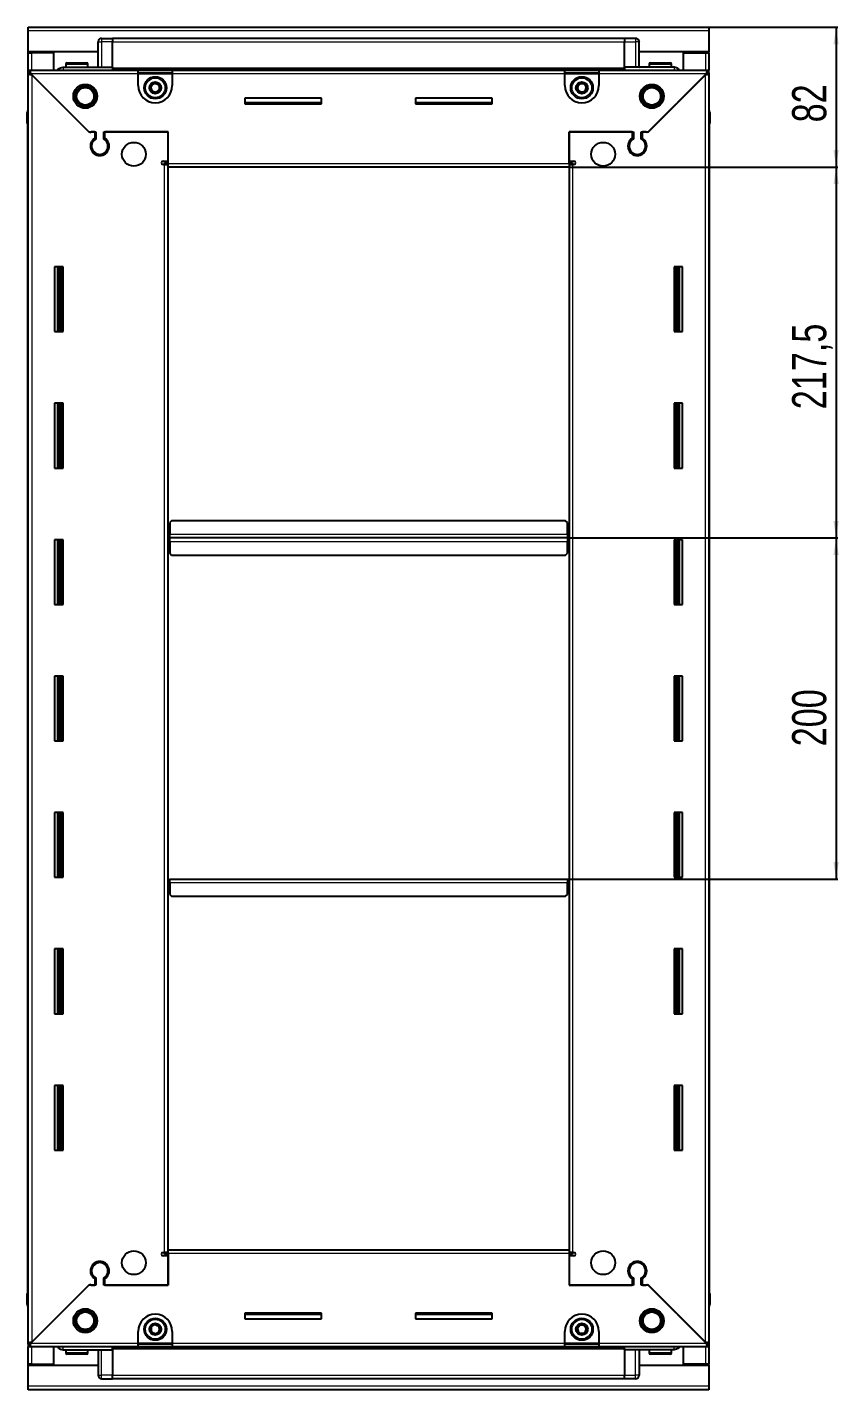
# Model space of a CAD drawing. Header units: millimetres. Extents: x 1021 to 3256, y -438 to 1707.
# Drawn here: x 2780 to 3256, y 743 to 1542 of the extents above; entities that cross this region are included whole.
import ezdxf

# ---------------------------------------------------------------- set-up
doc = ezdxf.new("R2010")
doc.units = ezdxf.units.MM
doc.layers.add('FORMAT', color=7, linetype='Continuous')
doc.styles.add('SLDTEXTSTYLE0', font='TXT', dxfattribs={"width": 0.75})
doc.dimstyles.new('SLDDIMSTYLE0', dxfattribs={"dimtxt": 20, "dimasz": 10, "dimexe": 0, "dimexo": 0.0625, "dimgap": 5, "dimtad": 2, "dimdec": 1, "dimrnd": 1e-09, "dimzin": 12, "dimdsep": 46, "dimtxsty": 'SLDTEXTSTYLE0', "dimsah": 1, "dimcen": 0.09, "dimadec": 0, "dimazin": 3, "dimtfac": 1, "dimtofl": 0, "dimtmove": 0, "dimatfit": 3, "dimfxl": 0, "dimfrac": 2, "dimtolj": 1, "dimtzin": 12, "dimarcsym": 0})

# ---------------------------------------------------------------- blocks, each defined once
blk = doc.blocks.new('_D_5')
at = {"layer": 'FORMAT'}
for p, q in [((3179.82, 1542.16), (3255.31, 1542.16)), ((3254.31, 1542.16), (3254.31, 1460.16)), ((3097.82, 1460.16), (3255.31, 1460.16))]:
    blk.add_line(p, q, dxfattribs=at)
for points in [[(3254.31, 1542.16), (3252.77, 1532.16), (3255.85, 1532.16)], [(3254.31, 1460.16), (3255.85, 1470.16), (3252.77, 1470.16)]]:
    blk.add_solid(points, dxfattribs=at)
at = {"layer": 'FORMAT', "insert": (3228.53, 1486.39), "char_height": 20, "attachment_point": 1, "rotation": 90, "style": 'SLDTEXTSTYLE0'}
blk.add_mtext('82', dxfattribs=at)
blk = doc.blocks.new('_D_6')
at = {"layer": 'FORMAT'}
for p, q in [((3097.82, 1460.16), (3255.31, 1460.16)), ((3254.31, 1460.16), (3254.31, 1242.66)), ((3096.82, 1242.66), (3255.31, 1242.66))]:
    blk.add_line(p, q, dxfattribs=at)
for points in [[(3254.31, 1460.16), (3252.77, 1450.16), (3255.85, 1450.16)], [(3254.31, 1242.66), (3255.85, 1252.66), (3252.77, 1252.66)]]:
    blk.add_solid(points, dxfattribs=at)
at = {"layer": 'FORMAT', "insert": (3228.53, 1318.16), "char_height": 20, "attachment_point": 1, "rotation": 90, "style": 'SLDTEXTSTYLE0'}
blk.add_mtext('217,5', dxfattribs=at)
blk = doc.blocks.new('_D_7')
at = {"layer": 'FORMAT'}
for p, q in [((3096.82, 1242.66), (3255.31, 1242.66)), ((3254.31, 1242.66), (3254.31, 1042.66)), ((3096.82, 1042.66), (3255.31, 1042.66))]:
    blk.add_line(p, q, dxfattribs=at)
for points in [[(3254.31, 1242.66), (3252.77, 1232.66), (3255.85, 1232.66)], [(3254.31, 1042.66), (3255.85, 1052.66), (3252.77, 1052.66)]]:
    blk.add_solid(points, dxfattribs=at)
at = {"layer": 'FORMAT', "insert": (3228.53, 1120.5), "char_height": 20, "attachment_point": 1, "rotation": 90, "style": 'SLDTEXTSTYLE0'}
blk.add_mtext('200', dxfattribs=at)

msp = doc.modelspace()

# ---------------------------------------------------------------- linework, layer by layer
at = {"color": 7, "linetype": 'Continuous', "lineweight": 25}
for p, q in [((2780.81, 1542.16), (3179.81, 1542.16)), ((2780.81, 1540.06), (2780.81, 1542.16)), ((3179.81, 1542.16), (3179.81, 1540.06)), ((2780.81, 1527.66), (2780.81, 1540.06)), ((2822.48, 1535.16), (2822.48, 1535.16)), ((2823.81, 1535.66), (2830.31, 1535.66)), ((2823.81, 1535.66), (2830.31, 1535.66)), ((2830.31, 1535.66), (2830.31, 1535.66)), ((2830.31, 1535.66), (2830.31, 1535.66)), ((2830.31, 1535.66), (2830.31, 1533.66)), ((3130.31, 1535.51), (2830.31, 1535.51)), ((3130.31, 1535.66), (3130.31, 1535.66)), ((3136.81, 1535.66), (3130.31, 1535.66)), ((3136.81, 1535.66), (3130.31, 1535.66)), ((3130.31, 1535.66), (3130.31, 1533.66)), ((3179.81, 1540.06), (3179.81, 1527.66)), ((2821.81, 1527.66), (2780.81, 1527.66)), ((2780.81, 1527.16), (2780.81, 1527.66)), ((2780.81, 1527.16), (2782.91, 1527.16)), ((2780.81, 1516.91), (2780.81, 1527.16)), ((2782.31, 1527.16), (2782.31, 1527.66)), ((2795.81, 1527.16), (2782.91, 1527.16)), ((2795.81, 1516.91), (2795.81, 1527.16)), ((2821.81, 1518.66), (2821.81, 1533.66)), ((2830.31, 1518.66), (2830.31, 1533.66)), ((3130.31, 1518.66), (3130.31, 1533.66)), ((3138.81, 1533.66), (3138.81, 1533.66)), ((3138.81, 1518.66), (3138.81, 1533.66)), ((3179.81, 1527.66), (3138.81, 1527.66)), ((3164.81, 1516.91), (3164.81, 1527.16)), ((3164.81, 1527.16), (3177.71, 1527.16)), ((3177.71, 1527.16), (3179.81, 1527.16)), ((3178.31, 1527.16), (3178.31, 1527.66)), ((3179.81, 1527.16), (3179.81, 1527.66)), ((3179.81, 1527.16), (3179.81, 1516.91)), ((2801.31, 1518.66), (2830.31, 1518.66)), ((2802.81, 1520.56), (2802.81, 1518.66)), ((2803.61, 1521.36), (2815.01, 1521.36)), ((2815.81, 1518.66), (2815.81, 1520.56)), ((2830.31, 1518.66), (2830.31, 1518.16)), ((3159.31, 1518.66), (3130.31, 1518.66)), ((3130.31, 1518.66), (3130.31, 1518.16)), ((3144.81, 1520.56), (3144.81, 1518.66)), ((3145.61, 1521.36), (3157.01, 1521.36)), ((3157.81, 1518.66), (3157.81, 1520.56)), ((2780.81, 1515.41), (2780.81, 1516.91)), ((2780.81, 1516.91), (2781.81, 1516.91)), ((2780.81, 1514.91), (2780.81, 1515.41)), ((2780.81, 1515.41), (2781.81, 1515.41)), ((2780.81, 770.41), (2780.81, 1514.91)), ((2782.31, 1514.91), (2780.81, 1514.91)), ((2781.81, 1515.41), (2781.81, 1516.91)), ((2781.81, 1516.91), (2845.31, 1516.91)), ((2782.41, 1514.81), (2816.31, 1480.91)), ((2817.01, 1480.21), (2782.91, 1514.31)), ((2830.31, 1517.51), (3130.31, 1517.51)), ((2845.31, 1514.81), (2845.31, 1516.91)), ((2845.31, 1516.91), (2865.31, 1516.91)), ((2845.31, 1515.41), (2865.31, 1515.41)), ((2845.31, 1507.91), (2845.31, 1514.81)), ((2865.31, 1516.91), (2865.31, 1514.81)), ((2865.31, 1516.91), (3095.31, 1516.91)), ((2865.31, 1514.81), (2865.31, 1507.91)), ((3095.31, 1514.81), (3095.31, 1516.91)), ((3095.31, 1516.91), (3115.31, 1516.91)), ((3095.31, 1515.41), (3115.31, 1515.41)), ((3095.31, 1507.91), (3095.31, 1514.81)), ((3115.31, 1516.91), (3178.81, 1516.91)), ((3115.31, 1516.91), (3115.31, 1514.81)), ((3115.31, 1514.81), (3115.31, 1507.91)), ((3177.71, 1514.31), (3143.61, 1480.21)), ((3144.31, 1480.91), (3178.21, 1514.81)), ((3178.31, 1514.91), (3179.81, 1514.91)), ((3178.81, 1515.41), (3178.81, 1516.91)), ((3178.81, 1516.91), (3179.81, 1516.91)), ((3178.81, 1515.41), (3179.81, 1515.41)), ((3179.81, 1515.41), (3179.81, 1516.91)), ((3179.81, 1515.41), (3179.81, 1514.91)), ((3179.81, 1514.91), (3179.81, 770.41)), ((2952.81, 1500.66), (2907.81, 1500.66)), ((2907.81, 1500.66), (2907.81, 1497.16)), ((2952.81, 1497.91), (2907.81, 1497.91)), ((2907.81, 1497.16), (2952.81, 1497.16)), ((2952.81, 1497.16), (2952.81, 1500.66)), ((3052.81, 1500.66), (3007.81, 1500.66)), ((3007.81, 1500.66), (3007.81, 1497.16)), ((3052.81, 1497.91), (3007.81, 1497.91)), ((3007.81, 1497.16), (3052.81, 1497.16)), ((3052.81, 1497.16), (3052.81, 1500.66)), ((2780.31, 1492.16), (2780.31, 1485.66)), ((2780.31, 1485.66), (2780.31, 1492.16)), ((3179.81, 1493.49), (3179.81, 1493.49)), ((3180.31, 1492.16), (3180.31, 1485.66)), ((3180.31, 1485.66), (3180.31, 1492.16)), ((2780.31, 1485.66), (2780.31, 1485.66)), ((2780.81, 1485.66), (2780.31, 1485.66)), ((2780.46, 1485.66), (2780.46, 799.66)), ((2816.31, 1480.91), (2820.51, 1480.91)), ((2817.71, 1480.91), (2817.01, 1480.21)), ((2819.81, 1480.91), (2817.71, 1480.91)), ((2819.81, 1480.91), (2819.81, 1477.02)), ((2820.51, 1480.91), (2820.51, 1476.63)), ((2825.11, 1480.91), (2862.81, 1480.91)), ((2825.11, 1476.63), (2825.11, 1480.91)), ((2825.81, 1477.02), (2825.81, 1480.91)), ((2862.81, 1480.91), (2825.81, 1480.91)), ((2862.81, 1462.26), (2862.81, 1480.91)), ((2862.81, 1463.66), (2862.81, 1480.91)), ((3097.81, 1480.91), (3135.51, 1480.91)), ((3097.81, 1462.26), (3097.81, 1480.91)), ((3097.81, 1480.91), (3097.81, 1463.66)), ((3134.81, 1480.91), (3097.81, 1480.91)), ((3134.81, 1480.91), (3134.81, 1477.02)), ((3135.51, 1480.91), (3135.51, 1476.63)), ((3140.11, 1480.91), (3144.31, 1480.91)), ((3140.11, 1476.63), (3140.11, 1480.91)), ((3142.91, 1480.91), (3140.81, 1480.91)), ((3140.81, 1477.02), (3140.81, 1480.91)), ((3143.61, 1480.21), (3142.91, 1480.91)), ((3179.81, 1485.66), (3180.31, 1485.66)), ((3180.16, 799.66), (3180.16, 1485.66)), ((3180.31, 1485.66), (3180.31, 1485.66)), ((3180.31, 1485.66), (3180.31, 1485.66)), ((2820.81, 1468.05), (2820.81, 1467.29)), ((2859.96, 1463.66), (2862.81, 1463.66)), ((2862.81, 1462.66), (2860.81, 1462.66)), ((2860.81, 1462.66), (2860.81, 1461.66)), ((2862.81, 1460.16), (2862.81, 1462.26)), ((3097.81, 1463.66), (3100.66, 1463.66)), ((3099.81, 1462.66), (3097.81, 1462.66)), ((3097.81, 1462.26), (3097.81, 1460.16)), ((3099.81, 1461.66), (3099.81, 1462.66)), ((3139.81, 1468.05), (3139.81, 1467.29)), ((2860.71, 1461.66), (2859.96, 1461.66)), ((2860.71, 1461.66), (2862.81, 1461.66)), ((3097.81, 1460.16), (2862.81, 1460.16)), ((2862.81, 825.16), (2862.81, 1460.16)), ((3097.81, 1461.66), (3099.91, 1461.66)), ((3097.81, 1460.16), (3097.81, 825.16)), ((3100.66, 1461.66), (3099.91, 1461.66)), ((2801.31, 1401.66), (2796.31, 1401.66)), ((2796.31, 1401.66), (2796.31, 1363.66)), ((2798.46, 1363.66), (2798.46, 1401.66)), ((2800.25, 1363.66), (2800.25, 1401.66)), ((2800.28, 1363.66), (2800.28, 1401.66)), ((2801.31, 1363.66), (2801.31, 1401.66)), ((3159.31, 1401.66), (3159.31, 1363.66)), ((3164.31, 1401.66), (3159.31, 1401.66)), ((3160.33, 1401.66), (3160.33, 1363.66)), ((3160.36, 1401.66), (3160.36, 1363.66)), ((3162.16, 1401.66), (3162.16, 1363.66)), ((3164.31, 1363.66), (3164.31, 1401.66)), ((2796.31, 1363.66), (2801.31, 1363.66)), ((3159.31, 1363.66), (3164.31, 1363.66)), ((2801.31, 1321.66), (2796.31, 1321.66)), ((2796.31, 1321.66), (2796.31, 1283.66)), ((2798.46, 1283.66), (2798.46, 1321.66)), ((2800.25, 1283.66), (2800.25, 1321.66)), ((2800.28, 1283.66), (2800.28, 1321.66)), ((2801.31, 1283.66), (2801.31, 1321.66)), ((3159.31, 1321.66), (3159.31, 1283.66)), ((3164.31, 1321.66), (3159.31, 1321.66)), ((3160.33, 1321.66), (3160.33, 1283.66)), ((3160.36, 1321.66), (3160.36, 1283.66)), ((3162.16, 1321.66), (3162.16, 1283.66)), ((3164.31, 1283.66), (3164.31, 1321.66)), ((2796.31, 1283.66), (2801.31, 1283.66)), ((3159.31, 1283.66), (3164.31, 1283.66)), ((2864.81, 1252.66), (2863.81, 1251.66)), ((2863.81, 1251.66), (2863.81, 1244.76)), ((3095.81, 1252.66), (2864.81, 1252.66)), ((3096.81, 1251.66), (3095.81, 1252.66)), ((3096.81, 1244.76), (3096.81, 1251.66)), ((2801.31, 1241.66), (2796.31, 1241.66)), ((2796.31, 1241.66), (2796.31, 1203.66)), ((2798.46, 1203.66), (2798.46, 1241.66)), ((2800.25, 1203.66), (2800.25, 1241.66)), ((2800.28, 1203.66), (2800.28, 1241.66)), ((2801.31, 1203.66), (2801.31, 1241.66)), ((2863.56, 1242.66), (2862.81, 1242.66)), ((2863.81, 1245.51), (2863.56, 1245.51)), ((2863.56, 1245.51), (2863.56, 1242.66)), ((2863.56, 1242.66), (2863.56, 1239.81)), ((2863.56, 1239.81), (2863.81, 1239.81)), ((2863.81, 1242.66), (2863.81, 1244.76)), ((2863.81, 1240.56), (2863.81, 1242.66)), ((3096.81, 1242.66), (2863.81, 1242.66)), ((2863.81, 1240.56), (2863.81, 1233.66)), ((3097.06, 1245.51), (3096.81, 1245.51)), ((3096.81, 1244.76), (3096.81, 1242.66)), ((3096.81, 1242.66), (3096.81, 1240.56)), ((3096.81, 1233.66), (3096.81, 1240.56)), ((3096.81, 1239.81), (3097.06, 1239.81)), ((3097.06, 1242.66), (3097.06, 1245.51)), ((3097.06, 1239.81), (3097.06, 1242.66)), ((3097.81, 1242.66), (3097.06, 1242.66)), ((3159.31, 1241.66), (3159.31, 1203.66)), ((3164.31, 1241.66), (3159.31, 1241.66)), ((3160.33, 1241.66), (3160.33, 1203.66)), ((3160.36, 1241.66), (3160.36, 1203.66)), ((3162.16, 1241.66), (3162.16, 1203.66)), ((3164.31, 1203.66), (3164.31, 1241.66)), ((2863.81, 1233.66), (2864.81, 1232.66)), ((2864.81, 1232.66), (3095.81, 1232.66)), ((3095.81, 1232.66), (3096.81, 1233.66)), ((2796.31, 1203.66), (2801.31, 1203.66)), ((3159.31, 1203.66), (3164.31, 1203.66)), ((2801.31, 1161.66), (2796.31, 1161.66)), ((2796.31, 1161.66), (2796.31, 1123.66)), ((2798.46, 1123.66), (2798.46, 1161.66)), ((2800.25, 1123.66), (2800.25, 1161.66)), ((2800.28, 1123.66), (2800.28, 1161.66)), ((2801.31, 1123.66), (2801.31, 1161.66)), ((3159.31, 1161.66), (3159.31, 1123.66)), ((3164.31, 1161.66), (3159.31, 1161.66)), ((3160.33, 1161.66), (3160.33, 1123.66)), ((3160.36, 1161.66), (3160.36, 1123.66)), ((3162.16, 1161.66), (3162.16, 1123.66)), ((3164.31, 1123.66), (3164.31, 1161.66)), ((2796.31, 1123.66), (2801.31, 1123.66)), ((3159.31, 1123.66), (3164.31, 1123.66)), ((2801.31, 1081.66), (2796.31, 1081.66)), ((2796.31, 1081.66), (2796.31, 1043.66)), ((2798.46, 1043.66), (2798.46, 1081.66)), ((2800.25, 1043.66), (2800.25, 1081.66)), ((2800.28, 1043.66), (2800.28, 1081.66)), ((2801.31, 1043.66), (2801.31, 1081.66)), ((3159.31, 1081.66), (3159.31, 1043.66)), ((3164.31, 1081.66), (3159.31, 1081.66)), ((3160.33, 1081.66), (3160.33, 1043.66)), ((3160.36, 1081.66), (3160.36, 1043.66)), ((3162.16, 1081.66), (3162.16, 1043.66)), ((3164.31, 1043.66), (3164.31, 1081.66)), ((2796.31, 1043.66), (2801.31, 1043.66)), ((2862.81, 1042.66), (2863.56, 1042.66)), ((2863.56, 1042.66), (2863.56, 1039.81)), ((2863.56, 1039.81), (2863.81, 1039.81)), ((2863.81, 1040.56), (2863.81, 1042.66)), ((2863.81, 1042.66), (3096.81, 1042.66)), ((2863.81, 1040.56), (2863.81, 1033.66)), ((3096.81, 1042.66), (3096.81, 1040.56)), ((3096.81, 1033.66), (3096.81, 1040.56)), ((3096.81, 1039.81), (3097.06, 1039.81)), ((3097.06, 1039.81), (3097.06, 1042.66)), ((3097.06, 1042.66), (3097.81, 1042.66)), ((3159.31, 1043.66), (3164.31, 1043.66)), ((2863.81, 1033.66), (2864.81, 1032.66)), ((2864.81, 1032.66), (3095.81, 1032.66)), ((3095.81, 1032.66), (3096.81, 1033.66)), ((2801.31, 1001.66), (2796.31, 1001.66)), ((2796.31, 1001.66), (2796.31, 963.66)), ((2798.46, 963.66), (2798.46, 1001.66)), ((2800.25, 963.66), (2800.25, 1001.66)), ((2800.28, 963.66), (2800.28, 1001.66)), ((2801.31, 963.66), (2801.31, 1001.66)), ((3159.31, 1001.66), (3159.31, 963.66)), ((3164.31, 1001.66), (3159.31, 1001.66)), ((3160.33, 1001.66), (3160.33, 963.66)), ((3160.36, 1001.66), (3160.36, 963.66)), ((3162.16, 1001.66), (3162.16, 963.66)), ((3164.31, 963.66), (3164.31, 1001.66)), ((2796.31, 963.66), (2801.31, 963.66)), ((3159.31, 963.66), (3164.31, 963.66)), ((2801.31, 921.66), (2796.31, 921.66)), ((2796.31, 921.66), (2796.31, 883.66)), ((2798.46, 883.66), (2798.46, 921.66)), ((2800.25, 883.66), (2800.25, 921.66)), ((2800.28, 883.66), (2800.28, 921.66)), ((2801.31, 883.66), (2801.31, 921.66)), ((3159.31, 921.66), (3159.31, 883.66)), ((3164.31, 921.66), (3159.31, 921.66)), ((3160.33, 921.66), (3160.33, 883.66)), ((3160.36, 921.66), (3160.36, 883.66)), ((3162.16, 921.66), (3162.16, 883.66)), ((3164.31, 883.66), (3164.31, 921.66)), ((2796.31, 883.66), (2801.31, 883.66)), ((3159.31, 883.66), (3164.31, 883.66)), ((2859.96, 823.66), (2860.71, 823.66)), ((2862.81, 823.66), (2860.71, 823.66)), ((2860.81, 823.66), (2860.81, 822.66)), ((2862.81, 823.06), (2862.81, 825.16)), ((2862.81, 825.16), (3097.81, 825.16)), ((2862.81, 823.06), (2862.81, 804.41)), ((3097.81, 825.16), (3097.81, 823.06)), ((3099.91, 823.66), (3097.81, 823.66)), ((3097.81, 823.06), (3097.81, 804.41)), ((3099.81, 822.66), (3099.81, 823.66)), ((3099.91, 823.66), (3100.66, 823.66)), ((2820.81, 818.04), (2820.81, 817.28)), ((2862.81, 821.66), (2859.96, 821.66)), ((2860.81, 822.66), (2862.81, 822.66)), ((2862.81, 804.41), (2862.81, 821.66)), ((3097.81, 822.66), (3099.81, 822.66)), ((3097.81, 821.66), (3097.81, 804.41)), ((3100.66, 821.66), (3097.81, 821.66)), ((3139.81, 818.04), (3139.81, 817.28)), ((2819.81, 808.3), (2819.81, 804.41)), ((2820.51, 808.7), (2820.51, 804.41)), ((2825.11, 804.41), (2825.11, 808.7)), ((2825.81, 804.41), (2825.81, 808.3)), ((3134.81, 808.3), (3134.81, 804.41)), ((3135.51, 808.7), (3135.51, 804.41)), ((3140.11, 804.41), (3140.11, 808.7)), ((3140.81, 804.41), (3140.81, 808.3)), ((2780.31, 799.66), (2780.31, 799.66)), ((2780.31, 793.16), (2780.31, 799.66)), ((2780.31, 799.66), (2780.31, 799.66)), ((2780.31, 799.66), (2780.31, 793.16)), ((2780.81, 799.66), (2780.31, 799.66)), ((2816.31, 804.41), (2782.41, 770.51)), ((2782.91, 771.01), (2817.01, 805.11)), ((2820.51, 804.41), (2816.31, 804.41)), ((2817.01, 805.11), (2817.71, 804.41)), ((2817.71, 804.41), (2819.81, 804.41)), ((2862.81, 804.41), (2825.11, 804.41)), ((2825.81, 804.41), (2862.81, 804.41)), ((3135.51, 804.41), (3097.81, 804.41)), ((3097.81, 804.41), (3134.81, 804.41)), ((3144.31, 804.41), (3140.11, 804.41)), ((3140.81, 804.41), (3142.91, 804.41)), ((3142.91, 804.41), (3143.61, 805.11)), ((3143.61, 805.11), (3177.71, 771.01)), ((3178.21, 770.51), (3144.31, 804.41)), ((3179.81, 799.66), (3180.31, 799.66)), ((3180.31, 799.66), (3180.31, 799.66)), ((3180.31, 793.16), (3180.31, 799.66)), ((3180.31, 799.66), (3180.31, 793.16)), ((2780.81, 791.84), (2780.81, 791.84)), ((2952.81, 788.16), (2907.81, 788.16)), ((2907.81, 788.16), (2907.81, 784.66)), ((2907.81, 787.41), (2952.81, 787.41)), ((2907.81, 784.66), (2952.81, 784.66)), ((2952.81, 784.66), (2952.81, 788.16)), ((3052.81, 788.16), (3007.81, 788.16)), ((3007.81, 788.16), (3007.81, 784.66)), ((3007.81, 787.41), (3052.81, 787.41)), ((3007.81, 784.66), (3052.81, 784.66)), ((3052.81, 784.66), (3052.81, 788.16)), ((2845.31, 770.51), (2845.31, 777.41)), ((2865.31, 777.41), (2865.31, 770.51)), ((3095.31, 770.51), (3095.31, 777.41)), ((3115.31, 777.41), (3115.31, 770.51)), ((2780.81, 769.91), (2780.81, 770.41)), ((2782.31, 770.41), (2780.81, 770.41)), ((2780.81, 769.91), (2780.81, 768.41)), ((2781.81, 769.91), (2780.81, 769.91)), ((2780.81, 758.16), (2780.81, 768.41)), ((2781.81, 768.41), (2780.81, 768.41)), ((2781.81, 769.91), (2781.81, 768.41)), ((2845.31, 768.41), (2781.81, 768.41)), ((2795.81, 758.16), (2795.81, 768.41)), ((3130.31, 767.81), (2830.31, 767.81)), ((2830.31, 766.66), (2830.31, 767.16)), ((2845.31, 768.41), (2845.31, 770.51)), ((2865.31, 769.91), (2845.31, 769.91)), ((2865.31, 768.41), (2845.31, 768.41)), ((2865.31, 770.51), (2865.31, 768.41)), ((3095.31, 768.41), (2865.31, 768.41)), ((3095.31, 768.41), (3095.31, 770.51)), ((3115.31, 769.91), (3095.31, 769.91)), ((3115.31, 768.41), (3095.31, 768.41)), ((3115.31, 770.51), (3115.31, 768.41)), ((3178.81, 768.41), (3115.31, 768.41)), ((3130.31, 766.66), (3130.31, 767.16)), ((3164.81, 758.16), (3164.81, 768.41)), ((3178.31, 770.41), (3179.81, 770.41)), ((3178.81, 769.91), (3178.81, 768.41)), ((3179.81, 769.91), (3178.81, 769.91)), ((3179.81, 768.41), (3178.81, 768.41)), ((3179.81, 770.41), (3179.81, 769.91)), ((3179.81, 769.91), (3179.81, 768.41)), ((3179.81, 768.41), (3179.81, 758.16)), ((2801.31, 766.66), (2830.31, 766.66)), ((2802.81, 766.66), (2802.81, 764.76)), ((2807.38, 763.96), (2803.61, 763.96)), ((2815.01, 763.96), (2807.38, 763.96)), ((2815.81, 764.76), (2815.81, 766.66)), ((2821.81, 766.66), (2821.81, 751.66)), ((2830.31, 766.66), (2830.31, 751.66)), ((3159.31, 766.66), (3130.31, 766.66)), ((3130.31, 766.66), (3130.31, 751.66)), ((3138.81, 766.66), (3138.81, 751.66)), ((3144.81, 766.66), (3144.81, 764.76)), ((3152.6, 763.96), (3145.61, 763.96)), ((3157.01, 763.96), (3152.6, 763.96)), ((3157.81, 764.76), (3157.81, 766.66)), ((2782.91, 758.16), (2780.81, 758.16)), ((2780.81, 757.66), (2780.81, 758.16)), ((2780.81, 745.26), (2780.81, 757.66)), ((2780.81, 757.66), (2821.81, 757.66)), ((2782.31, 757.66), (2782.31, 758.16)), ((2782.91, 758.16), (2795.81, 758.16)), ((2821.81, 751.66), (2821.81, 751.66)), ((2830.31, 749.66), (2830.31, 751.66)), ((3130.31, 749.66), (3130.31, 751.66)), ((3138.81, 757.66), (3179.81, 757.66)), ((3177.71, 758.16), (3164.81, 758.16)), ((3179.81, 758.16), (3177.71, 758.16)), ((3178.31, 757.66), (3178.31, 758.16)), ((3179.81, 757.66), (3179.81, 758.16)), ((3179.81, 757.66), (3179.81, 745.26)), ((2780.81, 743.16), (2780.81, 745.26)), ((3179.81, 743.16), (2780.81, 743.16)), ((2823.81, 749.66), (2830.31, 749.66)), ((2823.81, 749.66), (2830.31, 749.66)), ((2830.31, 749.81), (3130.31, 749.81)), ((2830.31, 749.66), (2830.31, 749.66)), ((3130.31, 749.66), (3130.31, 749.66)), ((3136.81, 749.66), (3130.31, 749.66)), ((3130.31, 749.66), (3130.31, 749.66)), ((3136.81, 749.66), (3130.31, 749.66)), ((3138.13, 750.16), (3138.13, 750.16)), ((3179.81, 745.26), (3179.81, 743.16))]:
    msp.add_line(p, q, dxfattribs=at)
at = {"color": 8, "linetype": 'Continuous', "lineweight": 18}
for p, q in [((3179.81, 1540.06), (2780.81, 1540.06)), ((2823.81, 1535.66), (2823.81, 1533.66)), ((3136.81, 1535.66), (3136.81, 1533.66)), ((2782.91, 1527.16), (2782.91, 1527.66)), ((2782.91, 1516.91), (2782.91, 1527.16)), ((2821.81, 1533.66), (2823.81, 1533.66)), ((2823.81, 1533.66), (2823.81, 1518.66)), ((2830.31, 1533.66), (2823.81, 1533.66)), ((3130.31, 1533.51), (2830.31, 1533.51)), ((3130.31, 1533.66), (3136.81, 1533.66)), ((3136.81, 1533.66), (3136.81, 1518.66)), ((3138.81, 1533.66), (3136.81, 1533.66)), ((3177.71, 1527.66), (3177.71, 1527.16)), ((3177.71, 1527.16), (3177.71, 1516.91)), ((2802.81, 1520.56), (2815.81, 1520.56)), ((3130.31, 1518.16), (2830.31, 1518.16)), ((3144.81, 1520.56), (3157.81, 1520.56)), ((2845.31, 1514.81), (2782.41, 1514.81)), ((2782.91, 1514.31), (2782.91, 771.01)), ((3130.31, 1516.93), (2830.31, 1516.93)), ((2845.31, 1514.81), (2865.31, 1514.81)), ((3095.31, 1514.81), (2865.31, 1514.81)), ((3095.31, 1514.81), (3115.31, 1514.81)), ((3178.21, 1514.81), (3115.31, 1514.81)), ((3177.71, 771.01), (3177.71, 1514.31)), ((2780.81, 1492.16), (2780.31, 1492.16)), ((3179.81, 1492.16), (3180.31, 1492.16)), ((2862.81, 1462.26), (3097.81, 1462.26)), ((2860.71, 823.66), (2860.71, 1461.66)), ((3099.91, 1461.66), (3099.91, 823.66)), ((2797.81, 1401.66), (2797.81, 1363.66)), ((2799.04, 1401.66), (2799.04, 1363.66)), ((3161.57, 1363.66), (3161.57, 1401.66)), ((3162.81, 1363.66), (3162.81, 1401.66)), ((2797.81, 1321.66), (2797.81, 1283.66)), ((2799.04, 1321.66), (2799.04, 1283.66)), ((3161.57, 1283.66), (3161.57, 1321.66)), ((3162.81, 1283.66), (3162.81, 1321.66)), ((2797.81, 1241.66), (2797.81, 1203.66)), ((2799.04, 1241.66), (2799.04, 1203.66)), ((3096.81, 1244.76), (2863.81, 1244.76)), ((2863.81, 1240.56), (3096.81, 1240.56)), ((3161.57, 1203.66), (3161.57, 1241.66)), ((3162.81, 1203.66), (3162.81, 1241.66)), ((2797.81, 1161.66), (2797.81, 1123.66)), ((2799.04, 1161.66), (2799.04, 1123.66)), ((3161.57, 1123.66), (3161.57, 1161.66)), ((3162.81, 1123.66), (3162.81, 1161.66)), ((2797.81, 1081.66), (2797.81, 1043.66)), ((2799.04, 1081.66), (2799.04, 1043.66)), ((3161.57, 1043.66), (3161.57, 1081.66)), ((3162.81, 1043.66), (3162.81, 1081.66)), ((2863.81, 1040.56), (3096.81, 1040.56)), ((2797.81, 1001.66), (2797.81, 963.66)), ((2799.04, 1001.66), (2799.04, 963.66)), ((3161.57, 963.66), (3161.57, 1001.66)), ((3162.81, 963.66), (3162.81, 1001.66)), ((2797.81, 921.66), (2797.81, 883.66)), ((2799.04, 921.66), (2799.04, 883.66)), ((3161.57, 883.66), (3161.57, 921.66)), ((3162.81, 883.66), (3162.81, 921.66)), ((3097.81, 823.06), (2862.81, 823.06)), ((2780.81, 793.16), (2780.31, 793.16)), ((3179.81, 793.16), (3180.31, 793.16)), ((2782.41, 770.51), (2845.31, 770.51)), ((2782.91, 758.16), (2782.91, 768.41)), ((2830.31, 768.4), (3130.31, 768.4)), ((2830.31, 767.16), (3130.31, 767.16)), ((2865.31, 770.51), (2845.31, 770.51)), ((2865.31, 770.51), (3095.31, 770.51)), ((3115.31, 770.51), (3095.31, 770.51)), ((3115.31, 770.51), (3178.21, 770.51)), ((3177.71, 768.41), (3177.71, 758.16)), ((2807.11, 764.76), (2802.81, 764.76)), ((2815.81, 764.76), (2807.11, 764.76)), ((2823.81, 751.66), (2823.81, 766.66)), ((3136.81, 751.66), (3136.81, 766.66)), ((3152.78, 764.76), (3144.81, 764.76)), ((3157.81, 764.76), (3152.78, 764.76)), ((2782.91, 757.66), (2782.91, 758.16)), ((2821.81, 751.66), (2823.81, 751.66)), ((2830.31, 751.66), (2823.81, 751.66)), ((2823.81, 749.66), (2823.81, 751.66)), ((2830.31, 751.81), (3130.31, 751.81)), ((3130.31, 751.66), (3136.81, 751.66)), ((3138.81, 751.66), (3136.81, 751.66)), ((3136.81, 749.66), (3136.81, 751.66)), ((3177.71, 758.16), (3177.71, 757.66)), ((3179.81, 745.26), (2780.81, 745.26))]:
    msp.add_line(p, q, dxfattribs=at)
at = {"color": 7, "linetype": 'Continuous', "lineweight": 25, "flags": 128}
msp.add_lwpolyline([(3138.66, 1534.42), (3138.77, 1534.05), (3138.81, 1533.66)], dxfattribs=at)
at = {"color": 7, "linetype": 'Continuous', "lineweight": 25}
for centre, radius in [((2855.31, 1506.66), 6.5), ((2855.31, 1506.66), 3.46), ((3105.31, 1506.66), 6.5), ((3105.31, 1506.66), 3.46), ((2814.31, 1501.66), 7), ((2814.31, 1501.66), 6.03), ((2814.31, 1501.66), 5.1), ((3146.31, 1501.66), 7), ((3146.31, 1501.66), 6.03), ((3146.31, 1501.66), 5.1), ((2842.81, 1467.66), 7), ((3117.81, 1467.66), 7), ((2842.81, 817.66), 7), ((3117.81, 817.66), 7), ((2814.31, 783.66), 7), ((2814.31, 783.66), 6.03), ((2814.31, 783.66), 5.1), ((2855.31, 778.66), 6.5), ((3105.31, 778.66), 6.5), ((3146.31, 783.66), 7), ((3146.31, 783.66), 6.03), ((3146.31, 783.66), 5.1), ((2855.31, 778.66), 3.46), ((3105.31, 778.66), 3.46)]:
    msp.add_circle(centre, radius, dxfattribs=at)
at = {"color": 8, "linetype": 'Continuous', "lineweight": 18}
for centre in [(2855.31, 1506.66), (3105.31, 1506.66), (2855.31, 778.66), (3105.31, 778.66)]:
    msp.add_circle(centre, 5.7, dxfattribs=at)
at = {"color": 7, "linetype": 'Continuous', "lineweight": 25}
for centre, radius, start, end in [((2823.81, 1533.66), 2, 90, 180), ((2823.81, 1533.66), 2, 123.94202, 131.40962), ((2823.81, 1533.66), 2, 90, 108.58003), ((3136.81, 1533.66), 2, 0, 90), ((2803.61, 1520.56), 0.8, 90, 180), ((2815.01, 1520.56), 0.8, 0, 90), ((2821.61, 1518.86), 0.2, 270, 0), ((3139.01, 1518.86), 0.2, 180, 270), ((3145.61, 1520.56), 0.8, 90, 180), ((3157.01, 1520.56), 0.8, 0, 90), ((2855.31, 1507.91), 10, 180, 270), ((2855.31, 1506.66), 2.5, 134.01559, 194.01559), ((2855.31, 1506.66), 2.5, 194.01559, 254.01559), ((2855.31, 1506.66), 2.5, 74.01559, 134.01559), ((2855.31, 1506.66), 2.5, 254.01559, 314.01559), ((2855.31, 1507.91), 10, 270, 0), ((2855.31, 1506.66), 2.5, 14.01559, 74.01559), ((2855.31, 1506.66), 2.5, 314.01559, 14.01559), ((3105.31, 1507.91), 10, 180, 270), ((3105.31, 1506.66), 2.5, 160.11158, 220.11158), ((3105.31, 1506.66), 2.5, 100.11158, 160.11158), ((3105.31, 1506.66), 2.5, 220.11158, 280.11158), ((3105.31, 1506.66), 2.5, 40.11158, 100.11158), ((3105.31, 1507.91), 10, 270, 0), ((3105.31, 1506.66), 2.5, 280.11158, 340.11158), ((3105.31, 1506.66), 2.5, 340.11158, 40.11158), ((2782.31, 1492.16), 2, 138.59038, 180), ((3178.31, 1492.16), 2, 33.94202, 41.40962), ((3178.31, 1492.16), 2, 0, 41.39416), ((3178.31, 1492.16), 2, 360, 18.58003), ((2822.81, 1472.41), 5.5, 123.05573, 56.94427), ((2822.81, 1472.41), 4.8, 118.63099, 61.36901), ((3137.81, 1472.41), 5.5, 123.05573, 56.94427), ((3137.81, 1472.41), 4.8, 118.63099, 61.36901), ((2859.96, 1462.66), 1, 90, 270), ((3100.66, 1462.66), 1, 270, 90), ((2859.96, 822.66), 1, 90, 270), ((3100.66, 822.66), 1, 270, 90), ((2822.81, 812.91), 5.5, 303.05573, 236.94427), ((2822.81, 812.91), 4.8, 298.63099, 241.36901), ((3137.81, 812.91), 5.5, 303.05573, 236.94427), ((3137.81, 812.91), 4.8, 298.63099, 241.36901), ((2782.31, 793.16), 2, 180, 199.56674), ((2782.31, 793.16), 2, 180, 221.39416), ((2782.31, 793.16), 2, 213.78451, 221.40962), ((3178.31, 793.16), 2, 318.59038, 0), ((2855.31, 777.41), 10, 90, 180), ((2855.31, 777.41), 10, 0, 90), ((3105.31, 777.41), 10, 90, 180), ((3105.31, 777.41), 10, 0, 90), ((2855.31, 778.66), 2.5, 127.47401, 187.47401), ((2855.31, 778.66), 2.5, 187.47401, 247.47401), ((2855.31, 778.66), 2.5, 67.47401, 127.47401), ((2855.31, 778.66), 2.5, 247.47401, 307.47401), ((2855.31, 778.66), 2.5, 7.47401, 67.47401), ((2855.31, 778.66), 2.5, 307.47401, 7.47401), ((3105.31, 778.66), 2.5, 147.04236, 207.04236), ((3105.31, 778.66), 2.5, 207.04236, 267.04236), ((3105.31, 778.66), 2.5, 87.04236, 147.04236), ((3105.31, 778.66), 2.5, 267.04236, 327.04236), ((3105.31, 778.66), 2.5, 27.04236, 87.04236), ((3105.31, 778.66), 2.5, 327.04236, 27.04236), ((2803.61, 764.76), 0.8, 180, 270), ((2815.01, 764.76), 0.8, 270, 360), ((2821.61, 766.46), 0.2, 0, 90), ((3139.01, 766.46), 0.2, 90, 180), ((3145.61, 764.76), 0.8, 180, 270), ((3157.01, 764.76), 0.8, 270, 360), ((2823.81, 751.66), 2, 180, 270), ((2823.81, 751.66), 2, 180, 270), ((3136.81, 751.66), 2, 270, 0)]:
    msp.add_arc(centre, radius, start, end, dxfattribs=at)
for points, knots in [([(2798.09, 1516.91), (2798.21, 1517.11), (2798.6, 1517.76), (2799.75, 1518.47), (2800.79, 1518.6), (2801.31, 1518.66)], [0, 0, 0, 0, 0.18225, 0.591125, 1, 1, 1, 1]), ([(2830.31, 1518.66), (2830.31, 1518.63), (2830.31, 1518.55), (2830.31, 1517.93), (2830.31, 1517.37), (2830.31, 1517), (2830.31, 1516.99)], [0, 0, 0, 0, 0.3302662, 0.6605324, 0.9907986, 1, 1, 1, 1]), ([(3130.31, 1518.66), (3130.31, 1518.63), (3130.31, 1518.55), (3130.31, 1517.93), (3130.31, 1517.37), (3130.31, 1517), (3130.31, 1516.99)], [0, 0, 0, 0, 0.3302662, 0.6605324, 0.9907986, 1, 1, 1, 1]), ([(3162.52, 1516.91), (3162.4, 1517.11), (3162.01, 1517.76), (3160.86, 1518.47), (3159.82, 1518.6), (3159.31, 1518.66)], [0, 0, 0, 0, 0.1822499, 0.5911249, 1, 1, 1, 1]), ([(2780.81, 1514.91), (2780.83, 1514.87), (2780.89, 1514.78), (2781.28, 1514.64), (2781.84, 1514.51), (2782.42, 1514.4), (2782.78, 1514.34), (2782.91, 1514.31)], [0, 0, 0, 0, 0.230255, 0.448522, 0.666786, 0.88505, 1, 1, 1, 1]), ([(2782.41, 1514.81), (2782.36, 1515.07), (2782.27, 1515.56), (2782.14, 1516.2), (2782.01, 1516.67), (2781.9, 1516.89), (2781.83, 1516.91), (2781.81, 1516.91)], [0, 0, 0, 0, 0.2302553, 0.4485219, 0.6667858, 0.8850496, 1, 1, 1, 1]), ([(3177.71, 1514.31), (3177.96, 1514.36), (3178.45, 1514.45), (3179.09, 1514.58), (3179.56, 1514.71), (3179.78, 1514.82), (3179.8, 1514.89), (3179.81, 1514.91)], [0, 0, 0, 0, 0.230255, 0.448522, 0.666786, 0.88505, 1, 1, 1, 1]), ([(3178.81, 1516.91), (3178.76, 1516.89), (3178.67, 1516.84), (3178.54, 1516.44), (3178.41, 1515.88), (3178.3, 1515.3), (3178.23, 1514.94), (3178.21, 1514.81)], [0, 0, 0, 0, 0.2302553, 0.4485219, 0.6667858, 0.8850496, 1, 1, 1, 1]), ([(2852.53, 1507.46), (2852.9, 1507.82), (2853.6, 1508.49), (2854.29, 1509.15), (2854.61, 1509.46)], [0, 0, 0, 0, 0.534686, 1, 1, 1, 1]), ([(2853.23, 1504.66), (2853.15, 1504.99), (2852.95, 1505.79), (2852.71, 1506.76), (2852.56, 1507.34), (2852.53, 1507.46)], [0, 0, 0, 0, 0.362901, 0.866875, 1, 1, 1, 1]), ([(2856.01, 1503.86), (2855.51, 1504.01), (2854.58, 1504.27), (2853.66, 1504.54), (2853.23, 1504.66)], [0, 0, 0, 0, 0.534686, 1, 1, 1, 1]), ([(2854.61, 1509.46), (2855.1, 1509.32), (2856.03, 1509.06), (2856.95, 1508.79), (2857.38, 1508.67)], [0, 0, 0, 0, 0.534686, 1, 1, 1, 1]), ([(2858.08, 1505.87), (2857.71, 1505.51), (2857.02, 1504.84), (2856.33, 1504.17), (2856.01, 1503.86)], [0, 0, 0, 0, 0.534686, 1, 1, 1, 1]), ([(2857.38, 1508.67), (2857.41, 1508.55), (2857.56, 1507.97), (2857.8, 1507), (2858, 1506.2), (2858.08, 1505.87)], [0, 0, 0, 0, 0.133125, 0.637099, 1, 1, 1, 1]), ([(3102.46, 1506.16), (3102.51, 1506.27), (3102.71, 1506.84), (3103.05, 1507.77), (3103.33, 1508.55), (3103.45, 1508.87)], [0, 0, 0, 0, 0.133125, 0.637099, 1, 1, 1, 1]), ([(3104.32, 1503.95), (3103.99, 1504.34), (3103.37, 1505.08), (3102.75, 1505.82), (3102.46, 1506.16)], [0, 0, 0, 0, 0.5346859, 1, 1, 1, 1]), ([(3103.45, 1508.87), (3103.95, 1508.96), (3104.9, 1509.13), (3105.85, 1509.3), (3106.29, 1509.38)], [0, 0, 0, 0, 0.534686, 1, 1, 1, 1]), ([(3107.17, 1504.46), (3106.66, 1504.37), (3105.71, 1504.2), (3104.76, 1504.03), (3104.32, 1503.95)], [0, 0, 0, 0, 0.534686, 1, 1, 1, 1]), ([(3106.29, 1509.38), (3106.62, 1508.98), (3107.24, 1508.25), (3107.86, 1507.51), (3108.15, 1507.17)], [0, 0, 0, 0, 0.534686, 1, 1, 1, 1]), ([(3108.15, 1507.17), (3108.03, 1506.85), (3107.75, 1506.07), (3107.41, 1505.14), (3107.21, 1504.57), (3107.17, 1504.46)], [0, 0, 0, 0, 0.362901, 0.866875, 1, 1, 1, 1]), ([(2852.64, 779.77), (2852.74, 779.85), (2853.21, 780.21), (2854, 780.82), (2854.66, 781.32), (2854.93, 781.53)], [0, 0, 0, 0, 0.133125, 0.637099, 1, 1, 1, 1]), ([(2853.02, 776.91), (2852.95, 777.42), (2852.82, 778.38), (2852.7, 779.33), (2852.64, 779.77)], [0, 0, 0, 0, 0.534686, 1, 1, 1, 1]), ([(2855.68, 775.8), (2855.21, 776), (2854.31, 776.37), (2853.43, 776.74), (2853.02, 776.91)], [0, 0, 0, 0, 0.534686, 1, 1, 1, 1]), ([(2854.93, 781.53), (2855.41, 781.33), (2856.3, 780.96), (2857.19, 780.59), (2857.6, 780.42)], [0, 0, 0, 0, 0.534686, 1, 1, 1, 1]), ([(2857.97, 777.56), (2857.7, 777.35), (2857.05, 776.85), (2856.26, 776.24), (2855.78, 775.88), (2855.68, 775.8)], [0, 0, 0, 0, 0.362901, 0.866875, 1, 1, 1, 1]), ([(2857.6, 780.42), (2857.66, 779.91), (2857.79, 778.95), (2857.92, 778), (2857.97, 777.56)], [0, 0, 0, 0, 0.534686, 1, 1, 1, 1]), ([(3102.42, 778.81), (3102.7, 779.25), (3103.23, 780.06), (3103.75, 780.86), (3103.99, 781.24)], [0, 0, 0, 0, 0.534686, 1, 1, 1, 1]), ([(3103.74, 776.24), (3103.5, 776.7), (3103.06, 777.56), (3102.63, 778.42), (3102.42, 778.81)], [0, 0, 0, 0, 0.534686, 1, 1, 1, 1]), ([(3106.62, 776.09), (3106.27, 776.11), (3105.45, 776.15), (3104.46, 776.2), (3103.86, 776.24), (3103.74, 776.24)], [0, 0, 0, 0, 0.362901, 0.866875, 1, 1, 1, 1]), ([(3103.99, 781.24), (3104.12, 781.23), (3104.72, 781.2), (3105.71, 781.15), (3106.53, 781.1), (3106.88, 781.09)], [0, 0, 0, 0, 0.133125, 0.637099, 1, 1, 1, 1]), ([(3108.19, 778.52), (3107.91, 778.08), (3107.38, 777.27), (3106.86, 776.47), (3106.62, 776.09)], [0, 0, 0, 0, 0.534686, 1, 1, 1, 1]), ([(3106.88, 781.09), (3107.11, 780.63), (3107.55, 779.77), (3107.99, 778.91), (3108.19, 778.52)], [0, 0, 0, 0, 0.534686, 1, 1, 1, 1]), ([(2782.91, 771.01), (2782.65, 770.97), (2782.16, 770.88), (2781.52, 770.74), (2781.05, 770.61), (2780.83, 770.5), (2780.81, 770.44), (2780.81, 770.41)], [0, 0, 0, 0, 0.230255, 0.448522, 0.666786, 0.88505, 1, 1, 1, 1]), ([(2781.81, 768.41), (2781.85, 768.44), (2781.94, 768.49), (2782.08, 768.89), (2782.21, 769.44), (2782.32, 770.02), (2782.38, 770.39), (2782.41, 770.51)], [0, 0, 0, 0, 0.230255, 0.448522, 0.666786, 0.88505, 1, 1, 1, 1]), ([(2798.09, 768.41), (2798.21, 768.21), (2798.6, 767.57), (2799.75, 766.86), (2800.79, 766.73), (2801.31, 766.66)], [0, 0, 0, 0, 0.1822499, 0.5911249, 1, 1, 1, 1]), ([(2830.31, 766.66), (2830.31, 766.7), (2830.31, 766.78), (2830.31, 767.39), (2830.31, 767.97), (2830.31, 768.37), (2830.31, 768.4)], [0, 0, 0, 0, 0.324279, 0.648558, 0.972836, 1, 1, 1, 1]), ([(3130.31, 766.66), (3130.31, 766.7), (3130.31, 766.78), (3130.31, 767.39), (3130.31, 767.97), (3130.31, 768.37), (3130.31, 768.4)], [0, 0, 0, 0, 0.324279, 0.648558, 0.972836, 1, 1, 1, 1]), ([(3162.52, 768.41), (3162.4, 768.21), (3162.01, 767.57), (3160.86, 766.86), (3159.82, 766.73), (3159.31, 766.66)], [0, 0, 0, 0, 0.18225, 0.591125, 1, 1, 1, 1]), ([(3179.81, 770.41), (3179.78, 770.46), (3179.73, 770.55), (3179.33, 770.68), (3178.78, 770.81), (3178.2, 770.92), (3177.83, 770.99), (3177.71, 771.01)], [0, 0, 0, 0, 0.2302553, 0.4485219, 0.6667858, 0.8850496, 1, 1, 1, 1]), ([(3178.21, 770.51), (3178.25, 770.26), (3178.34, 769.77), (3178.48, 769.13), (3178.61, 768.66), (3178.72, 768.44), (3178.78, 768.42), (3178.81, 768.41)], [0, 0, 0, 0, 0.2302553, 0.4485219, 0.6667858, 0.8850496, 1, 1, 1, 1])]:
    msp.add_open_spline(points, degree=3, knots=knots, dxfattribs=at)
at = {"color": 8, "linetype": 'Continuous', "lineweight": 18}
for points, knots in [([(2801.31, 1518.66), (2801.31, 1518.62), (2801.31, 1518.54), (2801.31, 1518.11), (2801.31, 1517.65), (2801.31, 1517.24), (2801.31, 1516.97), (2801.31, 1516.91)], [0, 0, 0, 0, 0.359753, 0.553414, 0.751185, 0.948956, 1, 1, 1, 1]), ([(3159.31, 1518.66), (3159.31, 1518.62), (3159.31, 1518.54), (3159.31, 1518.11), (3159.31, 1517.65), (3159.31, 1517.24), (3159.31, 1516.97), (3159.31, 1516.91)], [0, 0, 0, 0, 0.359753, 0.553414, 0.751185, 0.948956, 1, 1, 1, 1]), ([(2801.31, 766.66), (2801.31, 766.71), (2801.31, 766.78), (2801.31, 767.22), (2801.31, 767.67), (2801.31, 768.09), (2801.31, 768.36), (2801.31, 768.41)], [0, 0, 0, 0, 0.3597529, 0.5534142, 0.7511852, 0.9489563, 1, 1, 1, 1]), ([(3159.31, 766.66), (3159.31, 766.71), (3159.31, 766.78), (3159.31, 767.22), (3159.31, 767.67), (3159.31, 768.09), (3159.31, 768.36), (3159.31, 768.41)], [0, 0, 0, 0, 0.3597529, 0.5534142, 0.7511852, 0.9489563, 1, 1, 1, 1])]:
    msp.add_open_spline(points, degree=3, knots=knots, dxfattribs=at)
at = {"color": 7, "linetype": 'Continuous', "lineweight": 25}
for points in [[(2782.41, 1514.81), (2782.36, 1514.89), (2782.26, 1515.05), (2782.11, 1515.25), (2781.96, 1515.39), (2781.86, 1515.41), (2781.81, 1515.41)], [(2782.31, 1514.91), (2782.32, 1514.86), (2782.33, 1514.76), (2782.47, 1514.61), (2782.67, 1514.46), (2782.83, 1514.36), (2782.91, 1514.31)], [(3177.71, 1514.31), (3177.79, 1514.36), (3177.94, 1514.46), (3178.14, 1514.61), (3178.28, 1514.76), (3178.3, 1514.86), (3178.31, 1514.91)], [(3178.81, 1515.41), (3178.76, 1515.41), (3178.66, 1515.39), (3178.51, 1515.25), (3178.36, 1515.05), (3178.26, 1514.89), (3178.21, 1514.81)], [(2781.81, 769.91), (2781.86, 769.92), (2781.96, 769.94), (2782.11, 770.08), (2782.26, 770.28), (2782.36, 770.44), (2782.41, 770.51)], [(2782.91, 771.01), (2782.83, 770.96), (2782.67, 770.86), (2782.47, 770.71), (2782.33, 770.56), (2782.32, 770.46), (2782.31, 770.41)], [(3178.31, 770.41), (3178.3, 770.46), (3178.28, 770.56), (3178.14, 770.71), (3177.94, 770.86), (3177.79, 770.96), (3177.71, 771.01)], [(3178.21, 770.51), (3178.26, 770.44), (3178.36, 770.28), (3178.51, 770.08), (3178.66, 769.94), (3178.76, 769.92), (3178.81, 769.91)]]:
    msp.add_open_spline(points, degree=3, dxfattribs=at)

# ---------------------------------------------------------------- dimensions: what is measured, and where the dimension line sits
at = {"layer": 'FORMAT'}
for base, p1, p2, picture, middle in [((3254.31, 1460.16), (3179.81, 1542.16), (3097.81, 1460.16), '_D_5', (3254.31, 1501.16)), ((3254.31, 1242.66), (3097.81, 1460.16), (3096.81, 1242.66), '_D_6', (3254.31, 1351.41)), ((3254.31, 1042.66), (3096.81, 1242.66), (3096.81, 1042.66), '_D_7', (3254.31, 1142.66))]:
    dim = msp.add_linear_dim(base=base, p1=p1, p2=p2, angle=90, dimstyle='SLDDIMSTYLE0', dxfattribs=at)
    dim.commit()
    dim.dimension.update_dxf_attribs({"geometry": picture, "text_midpoint": middle, "dimtype": 160})

doc.saveas('drawing.dxf')
